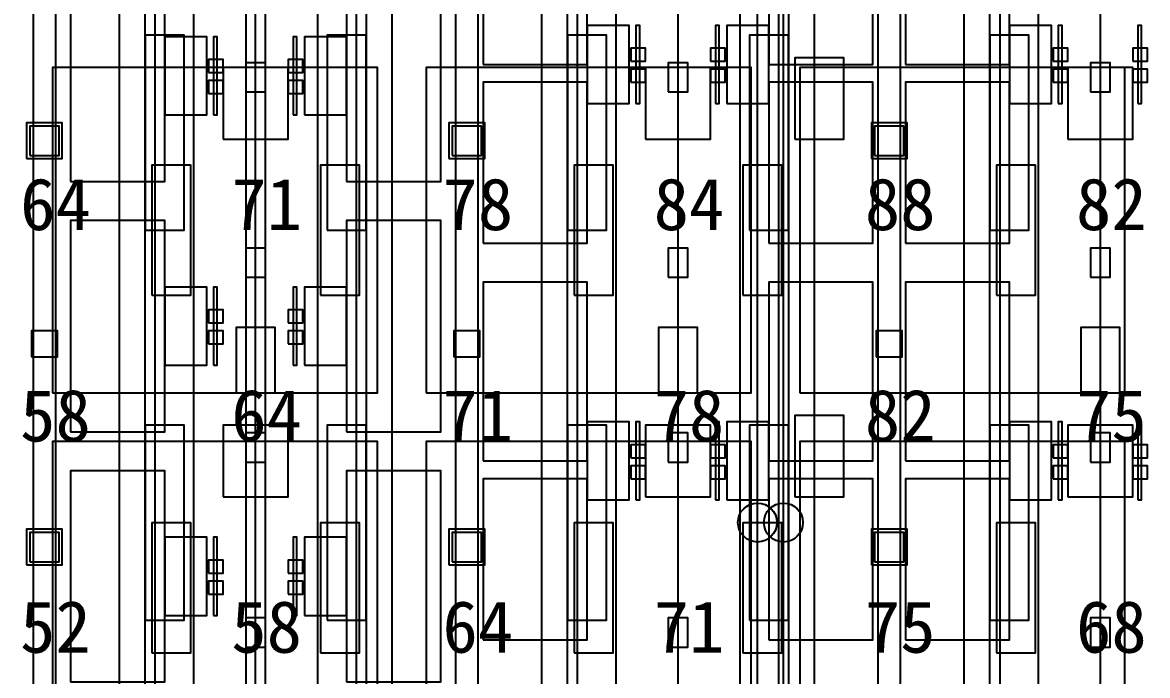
# Model space of a CAD drawing. Header units: metres. Extents: x -1640 to 1560, y -268 to 2338.
# Drawn here: x -425.43 to -390.8, y 1993.3 to 2013.39 of the extents above; entities that cross this region are included whole.
import ezdxf

# ---------------------------------------------------------------- set-up
doc = ezdxf.new("R2010")
doc.units = ezdxf.units.M
for name, color, linetype in [('1F_CHL', 4, 'Continuous'), ('1F_PUMP', 2, 'Continuous'), ('1F_SCR', 3, 'Continuous'), ('1F_STRUCT_COLUMN', 8, 'Continuous'), ('2F_CSF_LATERAL_RACK_CONCEPT', 9, 'Continuous'), ('2F_RFG', 5, 'Continuous'), ('2F_STRUCT_COLUMN', 8, 'Continuous'), ('2F_VMB', 6, 'Continuous'), ('3F_CLEANROOM_OVERHEAD_PIPE_DUCT_CONCEPT', 9, 'Continuous'), ('3F_CVD', 3, 'Continuous'), ('3F_EHS_EGRESS_DIST_M', 2, 'Continuous'), ('3F_FOUP', 5, 'Continuous'), ('3F_OHT', 9, 'Continuous'), ('3F_OHTV', 1, 'Continuous'), ('3F_PHOTO', 1, 'Continuous'), ('3F_STRUCT_COLUMN', 8, 'Continuous'), ('3F_TBAR', 6, 'Continuous'), ('4F_FFU', 1, 'Continuous'), ('4F_STRUCT_PLENUM_TRUSS_CONCEPT', 9, 'Continuous'), ('5F_CHL', 4, 'Continuous'), ('5F_PUMP', 2, 'Continuous'), ('5F_SCR', 3, 'Continuous'), ('5F_STRUCT_COLUMN', 8, 'Continuous'), ('6F_CSF_LATERAL_RACK_CONCEPT', 9, 'Continuous'), ('6F_RFG', 5, 'Continuous'), ('6F_STRUCT_COLUMN', 8, 'Continuous'), ('6F_VMB', 6, 'Continuous'), ('7F_CLEANROOM_OVERHEAD_PIPE_DUCT_CONCEPT', 9, 'Continuous'), ('7F_CVD', 3, 'Continuous'), ('7F_EHS_EGRESS_DIST_M', 2, 'Continuous'), ('7F_FOUP', 5, 'Continuous'), ('7F_OHT', 9, 'Continuous'), ('7F_OHTV', 1, 'Continuous'), ('7F_PHOTO', 1, 'Continuous'), ('7F_STRUCT_COLUMN', 8, 'Continuous'), ('7F_TBAR', 6, 'Continuous'), ('8F_FFU', 1, 'Continuous'), ('8F_STRUCT_PLENUM_TRUSS_CONCEPT', 9, 'Continuous'), ('EHS_TREATED_EXHAUST', 30, 'Continuous'), ('UTIL_PCW.R_CONCEPT', 1, 'Continuous'), ('UTIL_PCW.R_RISER', 1, 'Continuous'), ('UTIL_PCW.S_CONCEPT', 6, 'Continuous'), ('UTIL_PCW.S_RISER', 6, 'Continuous')]:
    doc.layers.add(name, color=color, linetype=linetype)

msp = doc.modelspace()

# ---------------------------------------------------------------- linework, layer by layer
at = {"layer": '1F_CHL'}
for points in [[(-401.65, 2009.8), (-400.15, 2009.8), (-400.15, 2012.3), (-401.65, 2012.3)], [(-401.65, 1998.8), (-400.15, 1998.8), (-400.15, 2001.3), (-401.65, 2001.3)]]:
    msp.add_lwpolyline(points, close=True, dxfattribs=at)
at = {"layer": '1F_PUMP'}
for points in [[(-421.45, 2005), (-420.25, 2005), (-420.25, 2009), (-421.45, 2009)], [(-416.25, 2005), (-415.05, 2005), (-415.05, 2009), (-416.25, 2009)], [(-408.45, 2005), (-407.25, 2005), (-407.25, 2009), (-408.45, 2009)], [(-403.25, 2005), (-402.05, 2005), (-402.05, 2009), (-403.25, 2009)], [(-395.45, 2005), (-394.25, 2005), (-394.25, 2009), (-395.45, 2009)], [(-421.45, 1994), (-420.25, 1994), (-420.25, 1998), (-421.45, 1998)], [(-416.25, 1994), (-415.05, 1994), (-415.05, 1998), (-416.25, 1998)], [(-408.45, 1994), (-407.25, 1994), (-407.25, 1998), (-408.45, 1998)], [(-403.25, 1994), (-402.05, 1994), (-402.05, 1998), (-403.25, 1998)], [(-395.45, 1994), (-394.25, 1994), (-394.25, 1998), (-395.45, 1998)]]:
    msp.add_lwpolyline(points, close=True, dxfattribs=at)
at = {"layer": '1F_SCR'}
for points in [[(-419.25, 2009.8), (-417.25, 2009.8), (-417.25, 2012), (-419.25, 2012)], [(-406.25, 2009.8), (-404.25, 2009.8), (-404.25, 2012), (-406.25, 2012)], [(-393.25, 2009.8), (-391.25, 2009.8), (-391.25, 2012), (-393.25, 2012)], [(-419.25, 1998.8), (-417.25, 1998.8), (-417.25, 2001), (-419.25, 2001)], [(-406.25, 1998.8), (-404.25, 1998.8), (-404.25, 2001), (-406.25, 2001)], [(-393.25, 1998.8), (-391.25, 1998.8), (-391.25, 2001), (-393.25, 2001)]]:
    msp.add_lwpolyline(points, close=True, dxfattribs=at)
at = {"layer": '1F_STRUCT_COLUMN'}
for points in [[(-425.3, 2009.2), (-424.2, 2009.2), (-424.2, 2010.3), (-425.3, 2010.3)], [(-412.3, 2009.2), (-411.2, 2009.2), (-411.2, 2010.3), (-412.3, 2010.3)], [(-399.3, 2009.2), (-398.2, 2009.2), (-398.2, 2010.3), (-399.3, 2010.3)], [(-425.3, 1996.7), (-424.2, 1996.7), (-424.2, 1997.8), (-425.3, 1997.8)], [(-412.3, 1996.7), (-411.2, 1996.7), (-411.2, 1997.8), (-412.3, 1997.8)], [(-399.3, 1996.7), (-398.2, 1996.7), (-398.2, 1997.8), (-399.3, 1997.8)]]:
    msp.add_lwpolyline(points, close=True, dxfattribs=at)
at = {"layer": '2F_CSF_LATERAL_RACK_CONCEPT'}
for points in [[(-422.45, 1970), (-421.65, 1970), (-421.65, 2113), (-422.45, 2113)], [(-414.85, 1970), (-414.05, 1970), (-414.05, 2113), (-414.85, 2113)], [(-409.45, 1970), (-408.65, 1970), (-408.65, 2113), (-409.45, 2113)], [(-401.85, 1970), (-401.05, 1970), (-401.05, 2113), (-401.85, 2113)], [(-396.45, 1970), (-395.65, 1970), (-395.65, 2113), (-396.45, 2113)]]:
    msp.add_lwpolyline(points, close=True, dxfattribs=at)
at = {"layer": '2F_RFG'}
for points in [[(-421.65, 2007), (-420.45, 2007), (-420.45, 2013), (-421.65, 2013)], [(-416.05, 2007), (-414.85, 2007), (-414.85, 2013), (-416.05, 2013)], [(-408.65, 2007), (-407.45, 2007), (-407.45, 2013), (-408.65, 2013)], [(-403.05, 2007), (-401.85, 2007), (-401.85, 2013), (-403.05, 2013)], [(-395.65, 2007), (-394.45, 2007), (-394.45, 2013), (-395.65, 2013)], [(-421.65, 1995), (-420.45, 1995), (-420.45, 2001), (-421.65, 2001)], [(-416.05, 1995), (-414.85, 1995), (-414.85, 2001), (-416.05, 2001)], [(-408.65, 1995), (-407.45, 1995), (-407.45, 2001), (-408.65, 2001)], [(-403.05, 1995), (-401.85, 1995), (-401.85, 2001), (-403.05, 2001)], [(-395.65, 1995), (-394.45, 1995), (-394.45, 2001), (-395.65, 2001)]]:
    msp.add_lwpolyline(points, close=True, dxfattribs=at)
at = {"layer": '2F_STRUCT_COLUMN'}
for points in [[(-425.2, 2009.3), (-424.3, 2009.3), (-424.3, 2010.2), (-425.2, 2010.2)], [(-412.2, 2009.3), (-411.3, 2009.3), (-411.3, 2010.2), (-412.2, 2010.2)], [(-399.2, 2009.3), (-398.3, 2009.3), (-398.3, 2010.2), (-399.2, 2010.2)], [(-425.2, 1996.8), (-424.3, 1996.8), (-424.3, 1997.7), (-425.2, 1997.7)], [(-412.2, 1996.8), (-411.3, 1996.8), (-411.3, 1997.7), (-412.2, 1997.7)], [(-399.2, 1996.8), (-398.3, 1996.8), (-398.3, 1997.7), (-399.2, 1997.7)]]:
    msp.add_lwpolyline(points, close=True, dxfattribs=at)
at = {"layer": '2F_VMB'}
for points in [[(-418.85, 2002), (-417.65, 2002), (-417.65, 2004), (-418.85, 2004)], [(-405.85, 2002), (-404.65, 2002), (-404.65, 2004), (-405.85, 2004)], [(-392.85, 2002), (-391.65, 2002), (-391.65, 2004), (-392.85, 2004)]]:
    msp.add_lwpolyline(points, close=True, dxfattribs=at)
at = {"layer": '3F_CLEANROOM_OVERHEAD_PIPE_DUCT_CONCEPT'}
for points in [[(-421.35, 1969), (-420.15, 1969), (-420.15, 2114), (-421.35, 2114)], [(-416.35, 1969), (-415.15, 1969), (-415.15, 2114), (-416.35, 2114)], [(-408.35, 1969), (-407.15, 1969), (-407.15, 2114), (-408.35, 2114)], [(-403.35, 1969), (-402.15, 1969), (-402.15, 2114), (-403.35, 2114)], [(-395.35, 1969), (-394.15, 1969), (-394.15, 2114), (-395.35, 2114)]]:
    msp.add_lwpolyline(points, close=True, dxfattribs=at)
at = {"layer": '3F_CVD'}
for points in [[(-423.95, 2008.5), (-421.05, 2008.5), (-421.05, 2015), (-423.95, 2015)], [(-415.45, 2008.5), (-412.55, 2008.5), (-412.55, 2015), (-415.45, 2015)], [(-421.05, 2010.55), (-419.75, 2010.55), (-419.75, 2012.95), (-421.05, 2012.95)], [(-416.75, 2010.55), (-415.45, 2010.55), (-415.45, 2012.95), (-416.75, 2012.95)], [(-423.95, 2000.8), (-421.05, 2000.8), (-421.05, 2007.3), (-423.95, 2007.3)], [(-415.45, 2000.8), (-412.55, 2000.8), (-412.55, 2007.3), (-415.45, 2007.3)], [(-421.05, 2002.85), (-419.75, 2002.85), (-419.75, 2005.25), (-421.05, 2005.25)], [(-416.75, 2002.85), (-415.45, 2002.85), (-415.45, 2005.25), (-416.75, 2005.25)], [(-423.95, 1993.1), (-421.05, 1993.1), (-421.05, 1999.6), (-423.95, 1999.6)], [(-415.45, 1993.1), (-412.55, 1993.1), (-412.55, 1999.6), (-415.45, 1999.6)], [(-421.05, 1995.15), (-419.75, 1995.15), (-419.75, 1997.55), (-421.05, 1997.55)], [(-416.75, 1995.15), (-415.45, 1995.15), (-415.45, 1997.55), (-416.75, 1997.55)]]:
    msp.add_lwpolyline(points, close=True, dxfattribs=at)
at = {"layer": '3F_FOUP'}
for points in [[(-406.7, 2012.2), (-406.25, 2012.2), (-406.25, 2012.6), (-406.7, 2012.6)], [(-404.25, 2012.2), (-403.8, 2012.2), (-403.8, 2012.6), (-404.25, 2012.6)], [(-393.7, 2012.2), (-393.25, 2012.2), (-393.25, 2012.6), (-393.7, 2012.6)], [(-391.25, 2012.2), (-390.8, 2012.2), (-390.8, 2012.6), (-391.25, 2012.6)], [(-419.7, 2011.85), (-419.25, 2011.85), (-419.25, 2012.25), (-419.7, 2012.25)], [(-417.25, 2011.85), (-416.8, 2011.85), (-416.8, 2012.25), (-417.25, 2012.25)], [(-406.7, 2011.55), (-406.25, 2011.55), (-406.25, 2011.95), (-406.7, 2011.95)], [(-404.25, 2011.55), (-403.8, 2011.55), (-403.8, 2011.95), (-404.25, 2011.95)], [(-393.7, 2011.55), (-393.25, 2011.55), (-393.25, 2011.95), (-393.7, 2011.95)], [(-391.25, 2011.55), (-390.8, 2011.55), (-390.8, 2011.95), (-391.25, 2011.95)], [(-419.7, 2011.2), (-419.25, 2011.2), (-419.25, 2011.6), (-419.7, 2011.6)], [(-417.25, 2011.2), (-416.8, 2011.2), (-416.8, 2011.6), (-417.25, 2011.6)], [(-419.7, 2004.15), (-419.25, 2004.15), (-419.25, 2004.55), (-419.7, 2004.55)], [(-417.25, 2004.15), (-416.8, 2004.15), (-416.8, 2004.55), (-417.25, 2004.55)], [(-419.7, 2003.5), (-419.25, 2003.5), (-419.25, 2003.9), (-419.7, 2003.9)], [(-417.25, 2003.5), (-416.8, 2003.5), (-416.8, 2003.9), (-417.25, 2003.9)], [(-406.7, 2000), (-406.25, 2000), (-406.25, 2000.4), (-406.7, 2000.4)], [(-404.25, 2000), (-403.8, 2000), (-403.8, 2000.4), (-404.25, 2000.4)], [(-393.7, 2000), (-393.25, 2000), (-393.25, 2000.4), (-393.7, 2000.4)], [(-391.25, 2000), (-390.8, 2000), (-390.8, 2000.4), (-391.25, 2000.4)], [(-406.7, 1999.35), (-406.25, 1999.35), (-406.25, 1999.75), (-406.7, 1999.75)], [(-404.25, 1999.35), (-403.8, 1999.35), (-403.8, 1999.75), (-404.25, 1999.75)], [(-393.7, 1999.35), (-393.25, 1999.35), (-393.25, 1999.75), (-393.7, 1999.75)], [(-391.25, 1999.35), (-390.8, 1999.35), (-390.8, 1999.75), (-391.25, 1999.75)], [(-419.7, 1996.45), (-419.25, 1996.45), (-419.25, 1996.85), (-419.7, 1996.85)], [(-417.25, 1996.45), (-416.8, 1996.45), (-416.8, 1996.85), (-417.25, 1996.85)], [(-419.7, 1995.8), (-419.25, 1995.8), (-419.25, 1996.2), (-419.7, 1996.2)], [(-417.25, 1995.8), (-416.8, 1995.8), (-416.8, 1996.2), (-417.25, 1996.2)]]:
    msp.add_lwpolyline(points, close=True, dxfattribs=at)
at = {"layer": '3F_OHT'}
for p, q in [((-418.25, 1969), (-418.25, 2037.5)), ((-405.25, 1969), (-405.25, 2037.5)), ((-392.25, 1969), (-392.25, 2037.5))]:
    msp.add_line(p, q, dxfattribs=at)
at = {"layer": '3F_OHTV'}
for points in [[(-418.55, 2011.25), (-417.95, 2011.25), (-417.95, 2012.15), (-418.55, 2012.15)], [(-405.55, 2011.25), (-404.95, 2011.25), (-404.95, 2012.15), (-405.55, 2012.15)], [(-392.55, 2011.25), (-391.95, 2011.25), (-391.95, 2012.15), (-392.55, 2012.15)], [(-418.55, 2005.55), (-417.95, 2005.55), (-417.95, 2006.45), (-418.55, 2006.45)], [(-405.55, 2005.55), (-404.95, 2005.55), (-404.95, 2006.45), (-405.55, 2006.45)], [(-392.55, 2005.55), (-391.95, 2005.55), (-391.95, 2006.45), (-392.55, 2006.45)], [(-418.55, 1999.86), (-417.95, 1999.86), (-417.95, 2000.76), (-418.55, 2000.76)], [(-405.55, 1999.86), (-404.95, 1999.86), (-404.95, 2000.76), (-405.55, 2000.76)], [(-392.55, 1999.86), (-391.95, 1999.86), (-391.95, 2000.76), (-392.55, 2000.76)], [(-418.55, 1994.17), (-417.95, 1994.17), (-417.95, 1995.07), (-418.55, 1995.07)], [(-405.55, 1994.17), (-404.95, 1994.17), (-404.95, 1995.07), (-405.55, 1995.07)], [(-392.55, 1994.17), (-391.95, 1994.17), (-391.95, 1995.07), (-392.55, 1995.07)]]:
    msp.add_lwpolyline(points, close=True, dxfattribs=at)
at = {"layer": '3F_PHOTO'}
for points in [[(-411.25, 2012.1), (-408.05, 2012.1), (-408.05, 2017.6), (-411.25, 2017.6)], [(-402.45, 2012.1), (-399.25, 2012.1), (-399.25, 2017.6), (-402.45, 2017.6)], [(-398.25, 2012.1), (-395.05, 2012.1), (-395.05, 2017.6), (-398.25, 2017.6)], [(-408.05, 2010.9), (-406.75, 2010.9), (-406.75, 2013.3), (-408.05, 2013.3)], [(-403.75, 2010.9), (-402.45, 2010.9), (-402.45, 2013.3), (-403.75, 2013.3)], [(-395.05, 2010.9), (-393.75, 2010.9), (-393.75, 2013.3), (-395.05, 2013.3)], [(-411.25, 2006.6), (-408.05, 2006.6), (-408.05, 2011.55), (-411.25, 2011.55)], [(-402.45, 2006.6), (-399.25, 2006.6), (-399.25, 2011.55), (-402.45, 2011.55)], [(-398.25, 2006.6), (-395.05, 2006.6), (-395.05, 2011.55), (-398.25, 2011.55)], [(-411.25, 1999.9), (-408.05, 1999.9), (-408.05, 2005.4), (-411.25, 2005.4)], [(-402.45, 1999.9), (-399.25, 1999.9), (-399.25, 2005.4), (-402.45, 2005.4)], [(-398.25, 1999.9), (-395.05, 1999.9), (-395.05, 2005.4), (-398.25, 2005.4)], [(-408.05, 1998.7), (-406.75, 1998.7), (-406.75, 2001.1), (-408.05, 2001.1)], [(-403.75, 1998.7), (-402.45, 1998.7), (-402.45, 2001.1), (-403.75, 2001.1)], [(-395.05, 1998.7), (-393.75, 1998.7), (-393.75, 2001.1), (-395.05, 2001.1)], [(-411.25, 1994.4), (-408.05, 1994.4), (-408.05, 1999.35), (-411.25, 1999.35)], [(-402.45, 1994.4), (-399.25, 1994.4), (-399.25, 1999.35), (-402.45, 1999.35)], [(-398.25, 1994.4), (-395.05, 1994.4), (-395.05, 1999.35), (-398.25, 1999.35)]]:
    msp.add_lwpolyline(points, close=True, dxfattribs=at)
at = {"layer": '3F_STRUCT_COLUMN'}
for points in [[(-425.15, 2003.1), (-424.35, 2003.1), (-424.35, 2003.9), (-425.15, 2003.9)], [(-412.15, 2003.1), (-411.35, 2003.1), (-411.35, 2003.9), (-412.15, 2003.9)], [(-399.15, 2003.1), (-398.35, 2003.1), (-398.35, 2003.9), (-399.15, 2003.9)]]:
    msp.add_lwpolyline(points, close=True, dxfattribs=at)
at = {"layer": '3F_TBAR'}
for points in [[(-406.55, 2010.9), (-406.43, 2010.9), (-406.43, 2013.3), (-406.55, 2013.3)], [(-404.1, 2010.9), (-403.98, 2010.9), (-403.98, 2013.3), (-404.1, 2013.3)], [(-393.55, 2010.9), (-393.43, 2010.9), (-393.43, 2013.3), (-393.55, 2013.3)], [(-391.1, 2010.9), (-390.98, 2010.9), (-390.98, 2013.3), (-391.1, 2013.3)], [(-419.55, 2010.55), (-419.43, 2010.55), (-419.43, 2012.95), (-419.55, 2012.95)], [(-417.1, 2010.55), (-416.98, 2010.55), (-416.98, 2012.95), (-417.1, 2012.95)], [(-419.55, 2002.85), (-419.43, 2002.85), (-419.43, 2005.25), (-419.55, 2005.25)], [(-417.1, 2002.85), (-416.98, 2002.85), (-416.98, 2005.25), (-417.1, 2005.25)], [(-406.55, 1998.7), (-406.43, 1998.7), (-406.43, 2001.1), (-406.55, 2001.1)], [(-404.1, 1998.7), (-403.98, 1998.7), (-403.98, 2001.1), (-404.1, 2001.1)], [(-393.55, 1998.7), (-393.43, 1998.7), (-393.43, 2001.1), (-393.55, 2001.1)], [(-391.1, 1998.7), (-390.98, 1998.7), (-390.98, 2001.1), (-391.1, 2001.1)], [(-419.55, 1995.15), (-419.43, 1995.15), (-419.43, 1997.55), (-419.55, 1997.55)], [(-417.1, 1995.15), (-416.98, 1995.15), (-416.98, 1997.55), (-417.1, 1997.55)]]:
    msp.add_lwpolyline(points, close=True, dxfattribs=at)
at = {"layer": '4F_FFU'}
for points in [[(-424.5, 2002), (-414.5, 2002), (-414.5, 2012), (-424.5, 2012)], [(-413, 2002), (-403, 2002), (-403, 2012), (-413, 2012)], [(-401.5, 2002), (-391.5, 2002), (-391.5, 2012), (-401.5, 2012)], [(-424.5, 1990.5), (-414.5, 1990.5), (-414.5, 2000.5), (-424.5, 2000.5)], [(-413, 1990.5), (-403, 1990.5), (-403, 2000.5), (-413, 2000.5)], [(-401.5, 1990.5), (-391.5, 1990.5), (-391.5, 2000.5), (-401.5, 2000.5)]]:
    msp.add_lwpolyline(points, close=True, dxfattribs=at)
at = {"layer": '4F_STRUCT_PLENUM_TRUSS_CONCEPT'}
for points in [[(-425.1, 1966), (-424.4, 1966), (-424.4, 2117), (-425.1, 2117)], [(-412.1, 1966), (-411.4, 1966), (-411.4, 2117), (-412.1, 2117)], [(-399.1, 1966), (-398.4, 1966), (-398.4, 2117), (-399.1, 2117)]]:
    msp.add_lwpolyline(points, close=True, dxfattribs=at)
at = {"layer": '5F_CHL'}
for points in [[(-401.65, 2009.8), (-400.15, 2009.8), (-400.15, 2012.3), (-401.65, 2012.3)], [(-401.65, 1998.8), (-400.15, 1998.8), (-400.15, 2001.3), (-401.65, 2001.3)]]:
    msp.add_lwpolyline(points, close=True, dxfattribs=at)
at = {"layer": '5F_PUMP'}
for points in [[(-421.45, 2005), (-420.25, 2005), (-420.25, 2009), (-421.45, 2009)], [(-416.25, 2005), (-415.05, 2005), (-415.05, 2009), (-416.25, 2009)], [(-408.45, 2005), (-407.25, 2005), (-407.25, 2009), (-408.45, 2009)], [(-403.25, 2005), (-402.05, 2005), (-402.05, 2009), (-403.25, 2009)], [(-395.45, 2005), (-394.25, 2005), (-394.25, 2009), (-395.45, 2009)], [(-421.45, 1994), (-420.25, 1994), (-420.25, 1998), (-421.45, 1998)], [(-416.25, 1994), (-415.05, 1994), (-415.05, 1998), (-416.25, 1998)], [(-408.45, 1994), (-407.25, 1994), (-407.25, 1998), (-408.45, 1998)], [(-403.25, 1994), (-402.05, 1994), (-402.05, 1998), (-403.25, 1998)], [(-395.45, 1994), (-394.25, 1994), (-394.25, 1998), (-395.45, 1998)]]:
    msp.add_lwpolyline(points, close=True, dxfattribs=at)
at = {"layer": '5F_SCR'}
for points in [[(-419.25, 2009.8), (-417.25, 2009.8), (-417.25, 2012), (-419.25, 2012)], [(-406.25, 2009.8), (-404.25, 2009.8), (-404.25, 2012), (-406.25, 2012)], [(-393.25, 2009.8), (-391.25, 2009.8), (-391.25, 2012), (-393.25, 2012)], [(-419.25, 1998.8), (-417.25, 1998.8), (-417.25, 2001), (-419.25, 2001)], [(-406.25, 1998.8), (-404.25, 1998.8), (-404.25, 2001), (-406.25, 2001)], [(-393.25, 1998.8), (-391.25, 1998.8), (-391.25, 2001), (-393.25, 2001)]]:
    msp.add_lwpolyline(points, close=True, dxfattribs=at)
at = {"layer": '5F_STRUCT_COLUMN'}
for points in [[(-425.3, 2009.2), (-424.2, 2009.2), (-424.2, 2010.3), (-425.3, 2010.3)], [(-412.3, 2009.2), (-411.2, 2009.2), (-411.2, 2010.3), (-412.3, 2010.3)], [(-399.3, 2009.2), (-398.2, 2009.2), (-398.2, 2010.3), (-399.3, 2010.3)], [(-425.3, 1996.7), (-424.2, 1996.7), (-424.2, 1997.8), (-425.3, 1997.8)], [(-412.3, 1996.7), (-411.2, 1996.7), (-411.2, 1997.8), (-412.3, 1997.8)], [(-399.3, 1996.7), (-398.2, 1996.7), (-398.2, 1997.8), (-399.3, 1997.8)]]:
    msp.add_lwpolyline(points, close=True, dxfattribs=at)
at = {"layer": '6F_CSF_LATERAL_RACK_CONCEPT'}
for points in [[(-422.45, 1970), (-421.65, 1970), (-421.65, 2113), (-422.45, 2113)], [(-414.85, 1970), (-414.05, 1970), (-414.05, 2113), (-414.85, 2113)], [(-409.45, 1970), (-408.65, 1970), (-408.65, 2113), (-409.45, 2113)], [(-401.85, 1970), (-401.05, 1970), (-401.05, 2113), (-401.85, 2113)], [(-396.45, 1970), (-395.65, 1970), (-395.65, 2113), (-396.45, 2113)]]:
    msp.add_lwpolyline(points, close=True, dxfattribs=at)
at = {"layer": '6F_RFG'}
for points in [[(-421.65, 2007), (-420.45, 2007), (-420.45, 2013), (-421.65, 2013)], [(-416.05, 2007), (-414.85, 2007), (-414.85, 2013), (-416.05, 2013)], [(-408.65, 2007), (-407.45, 2007), (-407.45, 2013), (-408.65, 2013)], [(-403.05, 2007), (-401.85, 2007), (-401.85, 2013), (-403.05, 2013)], [(-395.65, 2007), (-394.45, 2007), (-394.45, 2013), (-395.65, 2013)], [(-421.65, 1995), (-420.45, 1995), (-420.45, 2001), (-421.65, 2001)], [(-416.05, 1995), (-414.85, 1995), (-414.85, 2001), (-416.05, 2001)], [(-408.65, 1995), (-407.45, 1995), (-407.45, 2001), (-408.65, 2001)], [(-403.05, 1995), (-401.85, 1995), (-401.85, 2001), (-403.05, 2001)], [(-395.65, 1995), (-394.45, 1995), (-394.45, 2001), (-395.65, 2001)]]:
    msp.add_lwpolyline(points, close=True, dxfattribs=at)
at = {"layer": '6F_STRUCT_COLUMN'}
for points in [[(-425.2, 2009.3), (-424.3, 2009.3), (-424.3, 2010.2), (-425.2, 2010.2)], [(-412.2, 2009.3), (-411.3, 2009.3), (-411.3, 2010.2), (-412.2, 2010.2)], [(-399.2, 2009.3), (-398.3, 2009.3), (-398.3, 2010.2), (-399.2, 2010.2)], [(-425.2, 1996.8), (-424.3, 1996.8), (-424.3, 1997.7), (-425.2, 1997.7)], [(-412.2, 1996.8), (-411.3, 1996.8), (-411.3, 1997.7), (-412.2, 1997.7)], [(-399.2, 1996.8), (-398.3, 1996.8), (-398.3, 1997.7), (-399.2, 1997.7)]]:
    msp.add_lwpolyline(points, close=True, dxfattribs=at)
at = {"layer": '6F_VMB'}
for points in [[(-418.85, 2002), (-417.65, 2002), (-417.65, 2004), (-418.85, 2004)], [(-405.85, 2002), (-404.65, 2002), (-404.65, 2004), (-405.85, 2004)], [(-392.85, 2002), (-391.65, 2002), (-391.65, 2004), (-392.85, 2004)]]:
    msp.add_lwpolyline(points, close=True, dxfattribs=at)
at = {"layer": '7F_CLEANROOM_OVERHEAD_PIPE_DUCT_CONCEPT'}
for points in [[(-421.35, 1969), (-420.15, 1969), (-420.15, 2114), (-421.35, 2114)], [(-416.35, 1969), (-415.15, 1969), (-415.15, 2114), (-416.35, 2114)], [(-408.35, 1969), (-407.15, 1969), (-407.15, 2114), (-408.35, 2114)], [(-403.35, 1969), (-402.15, 1969), (-402.15, 2114), (-403.35, 2114)], [(-395.35, 1969), (-394.15, 1969), (-394.15, 2114), (-395.35, 2114)]]:
    msp.add_lwpolyline(points, close=True, dxfattribs=at)
at = {"layer": '7F_CVD'}
for points in [[(-423.95, 2008.5), (-421.05, 2008.5), (-421.05, 2015), (-423.95, 2015)], [(-415.45, 2008.5), (-412.55, 2008.5), (-412.55, 2015), (-415.45, 2015)], [(-421.05, 2010.55), (-419.75, 2010.55), (-419.75, 2012.95), (-421.05, 2012.95)], [(-416.75, 2010.55), (-415.45, 2010.55), (-415.45, 2012.95), (-416.75, 2012.95)], [(-423.95, 2000.8), (-421.05, 2000.8), (-421.05, 2007.3), (-423.95, 2007.3)], [(-415.45, 2000.8), (-412.55, 2000.8), (-412.55, 2007.3), (-415.45, 2007.3)], [(-421.05, 2002.85), (-419.75, 2002.85), (-419.75, 2005.25), (-421.05, 2005.25)], [(-416.75, 2002.85), (-415.45, 2002.85), (-415.45, 2005.25), (-416.75, 2005.25)], [(-423.95, 1993.1), (-421.05, 1993.1), (-421.05, 1999.6), (-423.95, 1999.6)], [(-415.45, 1993.1), (-412.55, 1993.1), (-412.55, 1999.6), (-415.45, 1999.6)], [(-421.05, 1995.15), (-419.75, 1995.15), (-419.75, 1997.55), (-421.05, 1997.55)], [(-416.75, 1995.15), (-415.45, 1995.15), (-415.45, 1997.55), (-416.75, 1997.55)]]:
    msp.add_lwpolyline(points, close=True, dxfattribs=at)
at = {"layer": '7F_FOUP'}
for points in [[(-406.7, 2012.2), (-406.25, 2012.2), (-406.25, 2012.6), (-406.7, 2012.6)], [(-404.25, 2012.2), (-403.8, 2012.2), (-403.8, 2012.6), (-404.25, 2012.6)], [(-393.7, 2012.2), (-393.25, 2012.2), (-393.25, 2012.6), (-393.7, 2012.6)], [(-391.25, 2012.2), (-390.8, 2012.2), (-390.8, 2012.6), (-391.25, 2012.6)], [(-419.7, 2011.85), (-419.25, 2011.85), (-419.25, 2012.25), (-419.7, 2012.25)], [(-417.25, 2011.85), (-416.8, 2011.85), (-416.8, 2012.25), (-417.25, 2012.25)], [(-406.7, 2011.55), (-406.25, 2011.55), (-406.25, 2011.95), (-406.7, 2011.95)], [(-404.25, 2011.55), (-403.8, 2011.55), (-403.8, 2011.95), (-404.25, 2011.95)], [(-393.7, 2011.55), (-393.25, 2011.55), (-393.25, 2011.95), (-393.7, 2011.95)], [(-391.25, 2011.55), (-390.8, 2011.55), (-390.8, 2011.95), (-391.25, 2011.95)], [(-419.7, 2011.2), (-419.25, 2011.2), (-419.25, 2011.6), (-419.7, 2011.6)], [(-417.25, 2011.2), (-416.8, 2011.2), (-416.8, 2011.6), (-417.25, 2011.6)], [(-419.7, 2004.15), (-419.25, 2004.15), (-419.25, 2004.55), (-419.7, 2004.55)], [(-417.25, 2004.15), (-416.8, 2004.15), (-416.8, 2004.55), (-417.25, 2004.55)], [(-419.7, 2003.5), (-419.25, 2003.5), (-419.25, 2003.9), (-419.7, 2003.9)], [(-417.25, 2003.5), (-416.8, 2003.5), (-416.8, 2003.9), (-417.25, 2003.9)], [(-406.7, 2000), (-406.25, 2000), (-406.25, 2000.4), (-406.7, 2000.4)], [(-404.25, 2000), (-403.8, 2000), (-403.8, 2000.4), (-404.25, 2000.4)], [(-393.7, 2000), (-393.25, 2000), (-393.25, 2000.4), (-393.7, 2000.4)], [(-391.25, 2000), (-390.8, 2000), (-390.8, 2000.4), (-391.25, 2000.4)], [(-406.7, 1999.35), (-406.25, 1999.35), (-406.25, 1999.75), (-406.7, 1999.75)], [(-404.25, 1999.35), (-403.8, 1999.35), (-403.8, 1999.75), (-404.25, 1999.75)], [(-393.7, 1999.35), (-393.25, 1999.35), (-393.25, 1999.75), (-393.7, 1999.75)], [(-391.25, 1999.35), (-390.8, 1999.35), (-390.8, 1999.75), (-391.25, 1999.75)], [(-419.7, 1996.45), (-419.25, 1996.45), (-419.25, 1996.85), (-419.7, 1996.85)], [(-417.25, 1996.45), (-416.8, 1996.45), (-416.8, 1996.85), (-417.25, 1996.85)], [(-419.7, 1995.8), (-419.25, 1995.8), (-419.25, 1996.2), (-419.7, 1996.2)], [(-417.25, 1995.8), (-416.8, 1995.8), (-416.8, 1996.2), (-417.25, 1996.2)]]:
    msp.add_lwpolyline(points, close=True, dxfattribs=at)
at = {"layer": '7F_OHT'}
for p, q in [((-418.25, 1969), (-418.25, 2037.5)), ((-405.25, 1969), (-405.25, 2037.5)), ((-392.25, 1969), (-392.25, 2037.5))]:
    msp.add_line(p, q, dxfattribs=at)
at = {"layer": '7F_OHTV'}
for points in [[(-418.55, 2011.25), (-417.95, 2011.25), (-417.95, 2012.15), (-418.55, 2012.15)], [(-405.55, 2011.25), (-404.95, 2011.25), (-404.95, 2012.15), (-405.55, 2012.15)], [(-392.55, 2011.25), (-391.95, 2011.25), (-391.95, 2012.15), (-392.55, 2012.15)], [(-418.55, 2005.55), (-417.95, 2005.55), (-417.95, 2006.45), (-418.55, 2006.45)], [(-405.55, 2005.55), (-404.95, 2005.55), (-404.95, 2006.45), (-405.55, 2006.45)], [(-392.55, 2005.55), (-391.95, 2005.55), (-391.95, 2006.45), (-392.55, 2006.45)], [(-418.55, 1999.86), (-417.95, 1999.86), (-417.95, 2000.76), (-418.55, 2000.76)], [(-405.55, 1999.86), (-404.95, 1999.86), (-404.95, 2000.76), (-405.55, 2000.76)], [(-392.55, 1999.86), (-391.95, 1999.86), (-391.95, 2000.76), (-392.55, 2000.76)], [(-418.55, 1994.17), (-417.95, 1994.17), (-417.95, 1995.07), (-418.55, 1995.07)], [(-405.55, 1994.17), (-404.95, 1994.17), (-404.95, 1995.07), (-405.55, 1995.07)], [(-392.55, 1994.17), (-391.95, 1994.17), (-391.95, 1995.07), (-392.55, 1995.07)]]:
    msp.add_lwpolyline(points, close=True, dxfattribs=at)
at = {"layer": '7F_PHOTO'}
for points in [[(-411.25, 2012.1), (-408.05, 2012.1), (-408.05, 2017.6), (-411.25, 2017.6)], [(-402.45, 2012.1), (-399.25, 2012.1), (-399.25, 2017.6), (-402.45, 2017.6)], [(-398.25, 2012.1), (-395.05, 2012.1), (-395.05, 2017.6), (-398.25, 2017.6)], [(-408.05, 2010.9), (-406.75, 2010.9), (-406.75, 2013.3), (-408.05, 2013.3)], [(-403.75, 2010.9), (-402.45, 2010.9), (-402.45, 2013.3), (-403.75, 2013.3)], [(-395.05, 2010.9), (-393.75, 2010.9), (-393.75, 2013.3), (-395.05, 2013.3)], [(-411.25, 2006.6), (-408.05, 2006.6), (-408.05, 2011.55), (-411.25, 2011.55)], [(-402.45, 2006.6), (-399.25, 2006.6), (-399.25, 2011.55), (-402.45, 2011.55)], [(-398.25, 2006.6), (-395.05, 2006.6), (-395.05, 2011.55), (-398.25, 2011.55)], [(-411.25, 1999.9), (-408.05, 1999.9), (-408.05, 2005.4), (-411.25, 2005.4)], [(-402.45, 1999.9), (-399.25, 1999.9), (-399.25, 2005.4), (-402.45, 2005.4)], [(-398.25, 1999.9), (-395.05, 1999.9), (-395.05, 2005.4), (-398.25, 2005.4)], [(-408.05, 1998.7), (-406.75, 1998.7), (-406.75, 2001.1), (-408.05, 2001.1)], [(-403.75, 1998.7), (-402.45, 1998.7), (-402.45, 2001.1), (-403.75, 2001.1)], [(-395.05, 1998.7), (-393.75, 1998.7), (-393.75, 2001.1), (-395.05, 2001.1)], [(-411.25, 1994.4), (-408.05, 1994.4), (-408.05, 1999.35), (-411.25, 1999.35)], [(-402.45, 1994.4), (-399.25, 1994.4), (-399.25, 1999.35), (-402.45, 1999.35)], [(-398.25, 1994.4), (-395.05, 1994.4), (-395.05, 1999.35), (-398.25, 1999.35)]]:
    msp.add_lwpolyline(points, close=True, dxfattribs=at)
at = {"layer": '7F_STRUCT_COLUMN'}
for points in [[(-425.15, 2003.1), (-424.35, 2003.1), (-424.35, 2003.9), (-425.15, 2003.9)], [(-412.15, 2003.1), (-411.35, 2003.1), (-411.35, 2003.9), (-412.15, 2003.9)], [(-399.15, 2003.1), (-398.35, 2003.1), (-398.35, 2003.9), (-399.15, 2003.9)]]:
    msp.add_lwpolyline(points, close=True, dxfattribs=at)
at = {"layer": '7F_TBAR'}
for points in [[(-406.55, 2010.9), (-406.43, 2010.9), (-406.43, 2013.3), (-406.55, 2013.3)], [(-404.1, 2010.9), (-403.98, 2010.9), (-403.98, 2013.3), (-404.1, 2013.3)], [(-393.55, 2010.9), (-393.43, 2010.9), (-393.43, 2013.3), (-393.55, 2013.3)], [(-391.1, 2010.9), (-390.98, 2010.9), (-390.98, 2013.3), (-391.1, 2013.3)], [(-419.55, 2010.55), (-419.43, 2010.55), (-419.43, 2012.95), (-419.55, 2012.95)], [(-417.1, 2010.55), (-416.98, 2010.55), (-416.98, 2012.95), (-417.1, 2012.95)], [(-419.55, 2002.85), (-419.43, 2002.85), (-419.43, 2005.25), (-419.55, 2005.25)], [(-417.1, 2002.85), (-416.98, 2002.85), (-416.98, 2005.25), (-417.1, 2005.25)], [(-406.55, 1998.7), (-406.43, 1998.7), (-406.43, 2001.1), (-406.55, 2001.1)], [(-404.1, 1998.7), (-403.98, 1998.7), (-403.98, 2001.1), (-404.1, 2001.1)], [(-393.55, 1998.7), (-393.43, 1998.7), (-393.43, 2001.1), (-393.55, 2001.1)], [(-391.1, 1998.7), (-390.98, 1998.7), (-390.98, 2001.1), (-391.1, 2001.1)], [(-419.55, 1995.15), (-419.43, 1995.15), (-419.43, 1997.55), (-419.55, 1997.55)], [(-417.1, 1995.15), (-416.98, 1995.15), (-416.98, 1997.55), (-417.1, 1997.55)]]:
    msp.add_lwpolyline(points, close=True, dxfattribs=at)
at = {"layer": '8F_FFU'}
for points in [[(-424.5, 2002), (-414.5, 2002), (-414.5, 2012), (-424.5, 2012)], [(-413, 2002), (-403, 2002), (-403, 2012), (-413, 2012)], [(-401.5, 2002), (-391.5, 2002), (-391.5, 2012), (-401.5, 2012)], [(-424.5, 1990.5), (-414.5, 1990.5), (-414.5, 2000.5), (-424.5, 2000.5)], [(-413, 1990.5), (-403, 1990.5), (-403, 2000.5), (-413, 2000.5)], [(-401.5, 1990.5), (-391.5, 1990.5), (-391.5, 2000.5), (-401.5, 2000.5)]]:
    msp.add_lwpolyline(points, close=True, dxfattribs=at)
at = {"layer": '8F_STRUCT_PLENUM_TRUSS_CONCEPT'}
for points in [[(-425.1, 1966), (-424.4, 1966), (-424.4, 2117), (-425.1, 2117)], [(-412.1, 1966), (-411.4, 1966), (-411.4, 2117), (-412.1, 2117)], [(-399.1, 1966), (-398.4, 1966), (-398.4, 2117), (-399.1, 2117)]]:
    msp.add_lwpolyline(points, close=True, dxfattribs=at)
at = {"layer": 'EHS_TREATED_EXHAUST'}
msp.add_lwpolyline([(-418.55, 1970), (-417.95, 1970), (-417.95, 2125), (-418.55, 2125)], close=True, dxfattribs=at)
msp.add_lwpolyline([(-418.55, 1970), (-417.95, 1970), (-417.95, 2125), (-418.55, 2125)], close=True, dxfattribs=at)
at = {"layer": 'UTIL_PCW.R_CONCEPT'}
msp.add_line((-402.005, 1971.78), (-402.005, 2111.23), dxfattribs=at)
msp.add_line((-402.005, 1971.78), (-402.005, 2111.23), dxfattribs=at)
at = {"layer": 'UTIL_PCW.R_RISER'}
msp.add_circle((-402.005, 1998.005), 0.6, dxfattribs=at)
msp.add_circle((-402.005, 1998.005), 0.6, dxfattribs=at)
at = {"layer": 'UTIL_PCW.S_CONCEPT'}
msp.add_line((-402.805, 1971.78), (-402.805, 2111.23), dxfattribs=at)
msp.add_line((-402.805, 1971.78), (-402.805, 2111.23), dxfattribs=at)
at = {"layer": 'UTIL_PCW.S_RISER'}
msp.add_circle((-402.805, 1998.005), 0.6, dxfattribs=at)
msp.add_circle((-402.805, 1998.005), 0.6, dxfattribs=at)

# ---------------------------------------------------------------- texts
at = {"layer": '3F_EHS_EGRESS_DIST_M'}
for s, p in [('64', (-425.5, 2007)), ('71', (-419, 2007)), ('78', (-412.5, 2007)), ('84', (-406, 2007)), ('88', (-399.5, 2007)), ('82', (-393, 2007)), ('58', (-425.5, 2000.5)), ('64', (-419, 2000.5)), ('78', (-406, 2000.5)), ('82', (-399.5, 2000.5)), ('71', (-412.5, 2000.5)), ('75', (-393, 2000.5)), ('52', (-425.5, 1994)), ('58', (-419, 1994)), ('64', (-412.5, 1994)), ('71', (-406, 1994)), ('75', (-399.5, 1994)), ('68', (-393, 1994))]:
    msp.add_text(s, height=1.6, dxfattribs=at).set_placement(p)
at = {"layer": '7F_EHS_EGRESS_DIST_M'}
for s, p in [('64', (-425.5, 2007)), ('71', (-419, 2007)), ('78', (-412.5, 2007)), ('84', (-406, 2007)), ('88', (-399.5, 2007)), ('82', (-393, 2007)), ('58', (-425.5, 2000.5)), ('64', (-419, 2000.5)), ('78', (-406, 2000.5)), ('82', (-399.5, 2000.5)), ('71', (-412.5, 2000.5)), ('75', (-393, 2000.5)), ('52', (-425.5, 1994)), ('58', (-419, 1994)), ('64', (-412.5, 1994)), ('71', (-406, 1994)), ('75', (-399.5, 1994)), ('68', (-393, 1994))]:
    msp.add_text(s, height=1.6, dxfattribs=at).set_placement(p)

doc.saveas('drawing.dxf')
